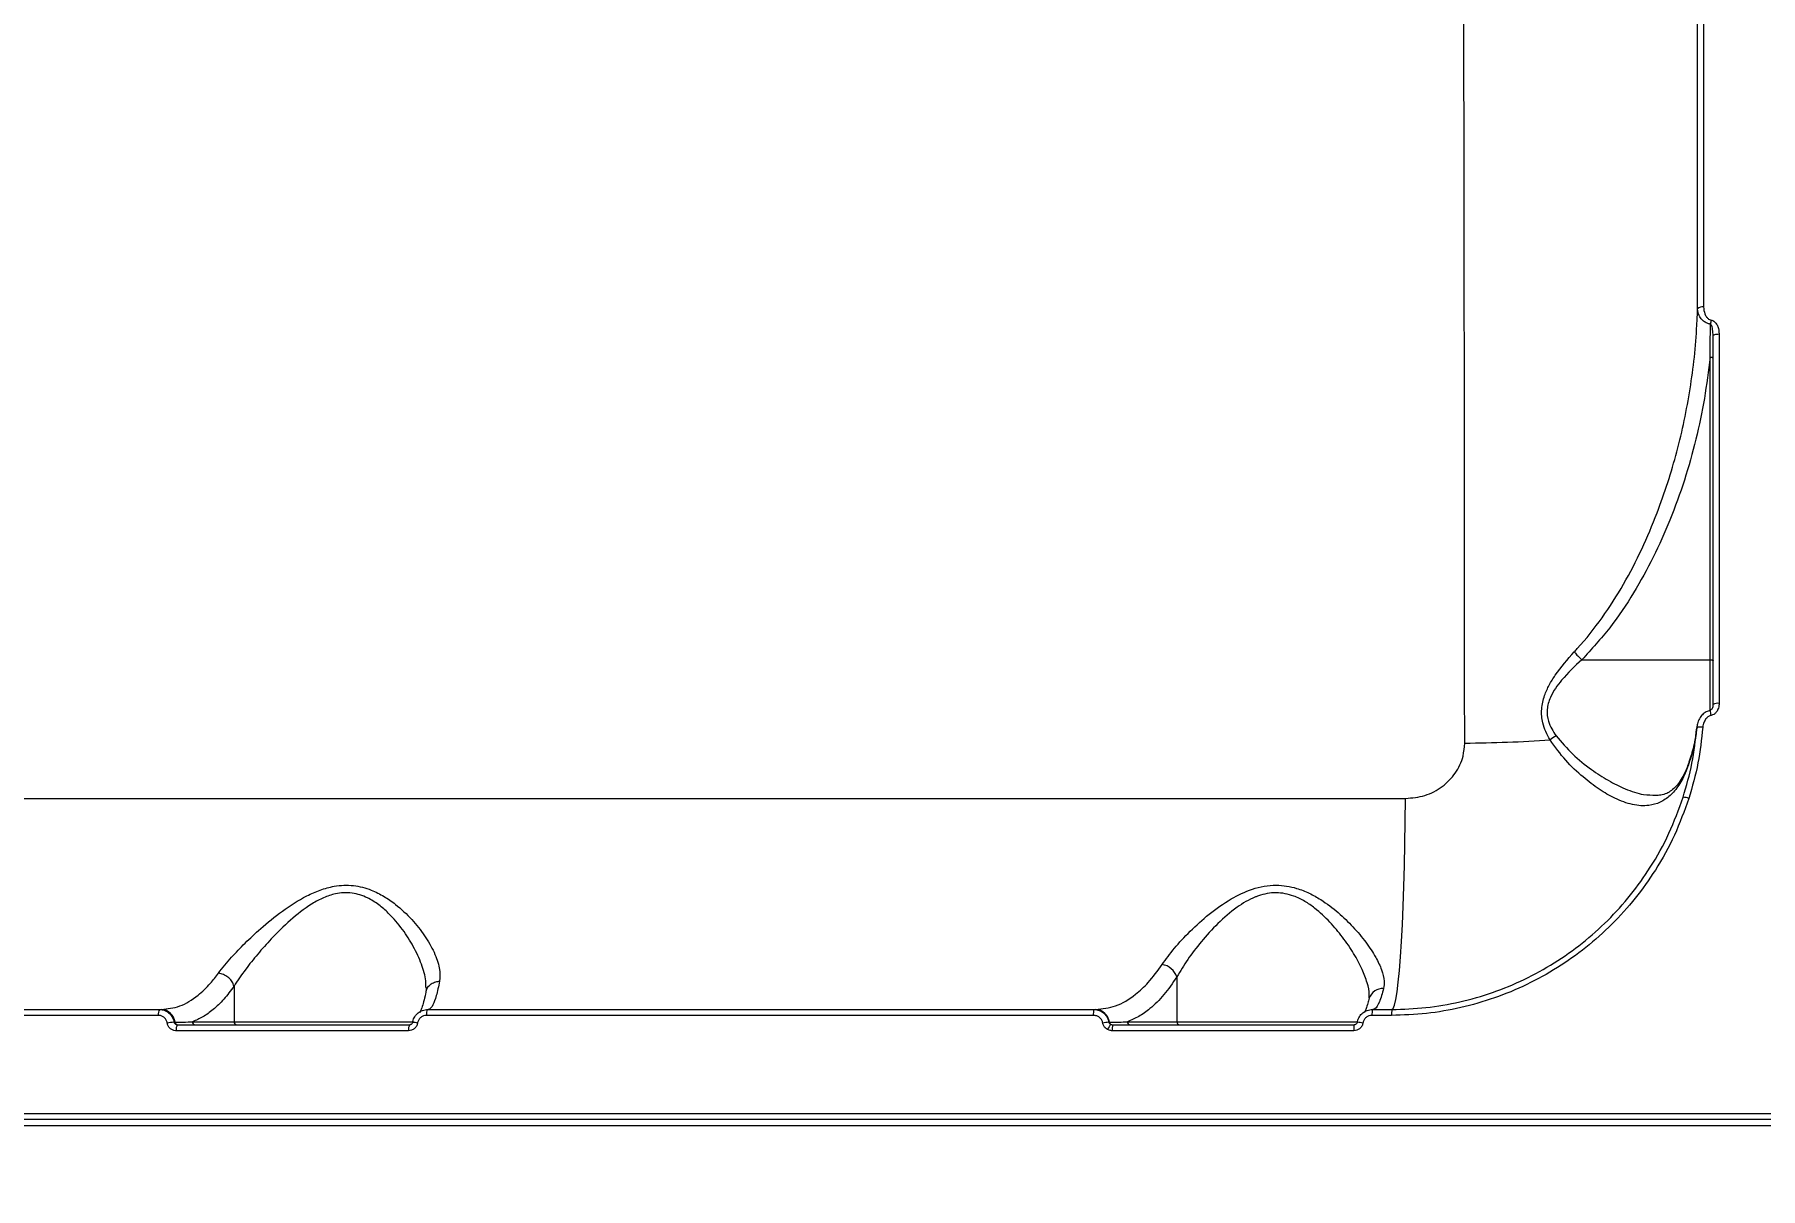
# Model space of a CAD drawing. Header units: millimetres. Extents: x -6521 to 6343, y -6174 to 4868.
# Drawn here: x -2641.9 to -2359.8, y 690.2 to 878.8 of the extents above; entities that cross this region are included whole.
import ezdxf

# ---------------------------------------------------------------- set-up
doc = ezdxf.new("R2010")
doc.units = ezdxf.units.MM
for name, color, linetype in [('DIKOM_ОБЪЕКТ', 7, 'Continuous'), ('DIKOM_РАЗМЕР_ЗОНА', 7, 'Continuous'), ('DIKOM_РАЗМЕР_ОБЪЕКТА', 7, 'Continuous')]:
    doc.layers.add(name, color=color, linetype=linetype)
doc.styles.add('style1', font='arial.ttf', dxfattribs={"width": 0.8})
doc.dimstyles.new('1-50', dxfattribs={"dimtxt": 300, "dimasz": 200, "dimexe": 100, "dimexo": 0, "dimgap": 100, "dimtad": 1, "dimtxsty": 'style1', "dimcen": 200, "dimclrd": 7, "dimclre": 7, "dimclrt": 7, "dimadec": 1, "dimazin": 2, "dimtfac": 1, "dimtmove": 0, "dimatfit": 2, "dimfxl": 0, "dimlwd": 25, "dimlwe": 18, "dimarcsym": 0})

# ---------------------------------------------------------------- blocks, each defined once
blk = doc.blocks.new('*D12')
at = {"layer": 'Defpoints', "color": 0, "transparency": 16777216}
for p in [(918.99, 3251.45), (5268.57, 3251.45), (-3684.78, -1936.75)]:
    blk.add_point(p, dxfattribs=at)
at = {"layer": 'DIKOM_РАЗМЕР_ОБЪЕКТА', "color": 7, "lineweight": 18, "transparency": 16777216}
for p, q in [((918.99, 3251.45), (5368.57, 3251.45)), ((-3684.78, -1936.75), (5368.57, -1936.75))]:
    blk.add_line(p, q, dxfattribs=at)
at = {"layer": 'DIKOM_РАЗМЕР_ОБЪЕКТА', "color": 7, "lineweight": 25, "transparency": 16777216}
blk.add_line((5268.57, -1736.75), (5268.57, 3051.45), dxfattribs=at)
at = {"layer": 'DIKOM_РАЗМЕР_ОБЪЕКТА', "color": 7, "transparency": 16777216}
for points in [[(5235.23, 3051.45), (5301.9, 3051.45), (5268.57, 3251.45)], [(5235.23, -1736.75), (5301.9, -1736.75), (5268.57, -1936.75)]]:
    blk.add_solid(points, dxfattribs=at)
at = {"layer": 'DIKOM_РАЗМЕР_ОБЪЕКТА', "color": 7, "transparency": 16777216, "insert": (5015.39, 711.25), "char_height": 300, "attachment_point": 5, "rotation": 90, "style": 'style1'}
blk.add_mtext('5150', dxfattribs=at)
blk = doc.blocks.new('*D13')
at = {"layer": 'Defpoints', "color": 0, "transparency": 16777216}
for p in [(1683.24, 4867.99), (-4359.52, -3960.36), (6242.61, -3960.36)]:
    blk.add_point(p, dxfattribs=at)
at = {"layer": 'DIKOM_РАЗМЕР_ЗОНА', "color": 7, "lineweight": 18, "transparency": 16777216}
for p, q in [((1683.24, 4867.99), (6342.61, 4867.99)), ((-4359.52, -3960.36), (6342.61, -3960.36))]:
    blk.add_line(p, q, dxfattribs=at)
at = {"layer": 'DIKOM_РАЗМЕР_ЗОНА', "color": 7, "lineweight": 25, "transparency": 16777216}
blk.add_line((6242.61, 4667.99), (6242.61, -3760.36), dxfattribs=at)
at = {"layer": 'DIKOM_РАЗМЕР_ЗОНА', "color": 7, "transparency": 16777216}
for points in [[(6209.28, 4667.99), (6275.95, 4667.99), (6242.61, 4867.99)], [(6209.28, -3760.36), (6275.95, -3760.36), (6242.61, -3960.36)]]:
    blk.add_solid(points, dxfattribs=at)
at = {"layer": 'DIKOM_РАЗМЕР_ЗОНА', "color": 7, "transparency": 16777216, "insert": (5989.44, 630.24), "char_height": 300, "attachment_point": 5, "rotation": 90, "style": 'style1'}
blk.add_mtext('8850', dxfattribs=at)

msp = doc.modelspace()

# ---------------------------------------------------------------- linework, layer by layer
at = {"layer": 'DIKOM_ОБЪЕКТ', "color": 7, "linetype": 'Continuous', "lineweight": 15}
for p, q in [((-2368.011, 776.631), (-2368.011, 826.104)), ((-2388.954, 776.631), (-2368.011, 776.631)), ((-2368.011, 768.338), (-2368.011, 776.631)), ((-2896.438, 753.967), (-2417.78, 753.967)), ((-2609.266, 723.27), (-2609.266, 717.464)), ((-2455.163, 724.785), (-2455.163, 717.464)), ((-2727.924, 719.464), (-2621.42, 719.464)), ((-2621.42, 719.464), (-2621.136, 719.464)), ((-2577.617, 719.464), (-2468.715, 719.464)), ((-2468.715, 719.464), (-2468.42, 719.464)), ((-2423.73, 721.596), (-2423.716, 721.802)), ((-2423.204, 719.464), (-2420.011, 719.464)), ((-2621.643, 718.505), (-2728.234, 718.505)), ((-2619.072, 717.381), (-2618.9, 717.381)), ((-2618.51, 716.964), (-2580.542, 716.964)), ((-2616.067, 717.464), (-2609.266, 717.464)), ((-2609.266, 717.464), (-2579.892, 717.464)), ((-2468.811, 718.505), (-2577.803, 718.505)), ((-2466.281, 717.381), (-2466.184, 717.381)), ((-2465.634, 716.964), (-2426.17, 716.964)), ((-2463.248, 717.464), (-2455.163, 717.464)), ((-2455.163, 717.464), (-2425.561, 717.464)), ((-2420.067, 718.505), (-2423.263, 718.505)), ((-2580.731, 715.999), (-2618.731, 715.999)), ((-2426.231, 715.999), (-2465.728, 715.999)), ((-2974.348, 702.467), (-2353.011, 702.467)), ((-2353.011, 700.462), (-2974.348, 700.462)), ((-2353.011, 701.464), (-2973.834, 701.464))]:
    msp.add_line(p, q, dxfattribs=at)
at = {"layer": 'DIKOM_ОБЪЕКТ', "color": 7, "linetype": 'Continuous', "lineweight": 15, "flags": 128}
for points in [[(-2367.511, 829.588), (-2367.492, 829.647), (-2367.436, 829.704), (-2367.344, 829.757), (-2367.222, 829.803), (-2367.072, 829.841), (-2366.901, 829.869), (-2366.716, 829.887), (-2366.522, 829.894)], [(-2368.011, 826.104), (-2367.913, 826.101), (-2367.819, 826.091), (-2367.733, 826.075), (-2367.657, 826.053), (-2367.595, 826.026), (-2367.549, 825.996), (-2367.52, 825.963), (-2367.511, 825.929)], [(-2368.011, 776.631), (-2367.913, 776.628), (-2367.819, 776.618), (-2367.733, 776.601), (-2367.657, 776.58), (-2367.595, 776.553), (-2367.549, 776.523), (-2367.52, 776.49), (-2367.511, 776.455)], [(-2420.011, 719.464), (-2419.796, 719.647), (-2419.583, 720.192), (-2419.374, 721.096), (-2419.171, 722.349), (-2418.975, 723.941), (-2418.789, 725.857), (-2418.615, 728.079), (-2418.452, 730.587), (-2418.304, 733.359), (-2418.172, 736.369), (-2418.056, 739.589), (-2417.959, 742.991), (-2417.88, 746.543), (-2417.82, 750.213), (-2417.78, 753.967)]]:
    msp.add_lwpolyline(points, dxfattribs=at)
at = {"layer": 'DIKOM_ОБЪЕКТ', "color": 7, "linetype": 'Continuous', "lineweight": 15}
for centre, radius, start, end in [((-2369.268, 833.229), 1.106, 79.30864, 134.83909), ((-2354.86, 829.436), 13.247, 168.12332, 171.0007), ((-2379.849, 765.372), 12.224, 10.19049, 14.14398), ((-2366.761, 767.86), 1.659, 81.74819, 116.87402), ((-2369.562, 763.795), 1.84, 78.72169, 109.7739), ((-2409.621, 990.515), 227.501, 270.3799, 273.89518), ((-2389.832, 758.014), 7.023, 118.44277, 128.11853), ((-2372.341, 752.02), 2.131, 66.11161, 91.96035), ((-2458.066, 723.804), 3.064, 18.68836, 80.48809), ((-2421.482, 720.555), 2.35, 87.15082, 161.50642), ((-2620.412, 718.725), 1.25, 143.727, 190.13485), ((-2621.231, 717.121), 2.345, 6.36559, 87.67186), ((-2576.395, 718.729), 1.427, 148.96558, 189.03268), ((-2466.289, 718.736), 2.532, 163.28208, 185.234), ((-2468.515, 717.121), 2.345, 6.36546, 87.67123), ((-2419.205, 718.737), 4.064, 169.69813, 183.2804), ((-2415.822, 718.738), 4.251, 170.15603, 183.13729), ((-2618.664, 708.969), 8.422, 92.77701, 100.42382), ((-2618.434, 717.433), 0.469, 186.36268, 267.66834), ((-2617.482, 716.222), 1.269, 144.17384, 190.10939), ((-2615.589, 717.442), 0.478, 177.34132, 267.06482), ((-2608.788, 717.442), 0.478, 177.34132, 267.06482), ((-2579.327, 716.225), 1.423, 148.6996, 189.14999), ((-2584.639, 686.935), 30.789, 79.95377, 81.45866), ((-2465.394, 706.728), 10.69, 94.75939, 100.10918), ((-2462.963, 714.581), 3.861, 140.74316, 155.54734), ((-2465.689, 717.449), 0.5, 187.8523, 238.18534), ((-2463.12, 716.232), 2.618, 163.76473, 185.11784), ((-2462.77, 717.442), 0.478, 177.34311, 267.06303), ((-2454.685, 717.442), 0.478, 177.34259, 267.06355), ((-2422.299, 716.234), 3.939, 169.31338, 183.41855), ((-2426.321, 709.57), 7.842, 78.41925, 85.25338)]:
    msp.add_arc(centre, radius, start, end, dxfattribs=at)
for points, knots in [([(-2408.113, 763.019), (-2408.117, 769.959), (-2408.125, 783.844), (-2408.142, 804.365), (-2408.164, 824.78), (-2408.189, 844.995), (-2408.22, 864.936), (-2408.254, 884.165), (-2408.293, 902.632), (-2408.335, 920.306), (-2408.383, 937.475), (-2408.436, 954.054), (-2408.495, 969.973), (-2408.559, 984.884), (-2408.628, 998.759), (-2408.702, 1011.595), (-2408.782, 1023.596), (-2408.869, 1034.684), (-2408.964, 1044.798), (-2409.065, 1053.722), (-2409.173, 1061.451), (-2409.287, 1068.007), (-2409.409, 1073.495), (-2409.542, 1077.839), (-2409.684, 1081.04), (-2409.835, 1082.87), (-2409.944, 1083.618), (-2410.006, 1083.427), (-2410.011, 1083.41)], [0, 0, 0, 0, 0.0392483, 0.078527, 0.1177753, 0.1581646, 0.1985868, 0.238976, 0.2782267, 0.3175076, 0.3567581, 0.3971477, 0.4375702, 0.4779599, 0.517239, 0.5565485, 0.5958276, 0.6362445, 0.6766943, 0.7171115, 0.7564552, 0.7958291, 0.8351729, 0.8756542, 0.9161683, 0.9566496, 0.9960916, 1, 1, 1, 1]), ([(-2370.048, 834.013), (-2370.048, 839.597), (-2370.049, 850.764), (-2370.049, 867.217), (-2370.05, 883.454), (-2370.05, 894.017), (-2370.051, 899.298)], [0, 0, 0, 0, 0.2490969, 0.4981954, 0.7490969, 1, 1, 1, 1]), ([(-2369.064, 899.749), (-2369.064, 894.494), (-2369.064, 883.984), (-2369.063, 867.753), (-2369.063, 851.226), (-2369.063, 839.953), (-2369.063, 834.316)], [0, 0, 0, 0, 0.2490982, 0.4981945, 0.7490971, 1, 1, 1, 1]), ([(-2390.199, 777.932), (-2390.038, 778.107), (-2388.4, 779.875), (-2385.543, 783.465), (-2382.059, 788.944), (-2379.102, 794.702), (-2376.069, 801.901), (-2373.252, 810.62), (-2371.097, 820.89), (-2370.24, 828.736), (-2370.081, 833.115), (-2370.048, 834.013)], [0, 0, 0, 0, 0.0115181, 0.1169978, 0.2229802, 0.3292406, 0.4351023, 0.608327, 0.7820044, 0.9552837, 1, 1, 1, 1]), ([(-2367.944, 831.508), (-2367.995, 831.516), (-2368.236, 831.557), (-2368.692, 831.719), (-2369.256, 832.105), (-2369.78, 832.762), (-2370.018, 833.443), (-2370.042, 833.898), (-2370.048, 834.013)], [0, 0, 0, 0, 0.0398459, 0.186491, 0.3714841, 0.585505, 0.8948771, 1, 1, 1, 1]), ([(-2369.063, 834.316), (-2369.028, 833.922), (-2368.976, 833.337), (-2368.616, 832.677), (-2368.283, 832.342), (-2368.001, 832.201), (-2367.854, 832.169), (-2367.823, 832.162)], [0, 0, 0, 0, 0.4456094, 0.6623416, 0.8364867, 0.9657355, 1, 1, 1, 1]), ([(-2368.011, 826.104), (-2368.005, 826.417), (-2367.98, 827.977), (-2367.958, 829.78), (-2367.946, 831.269), (-2367.944, 831.508)], [0, 0, 0, 0, 0.1734995, 0.867498, 1, 1, 1, 1]), ([(-2367.511, 829.588), (-2367.521, 829.929), (-2367.537, 830.427), (-2367.66, 831.016), (-2367.763, 831.302), (-2367.854, 831.437), (-2367.905, 831.486), (-2367.933, 831.502), (-2367.944, 831.508)], [0, 0, 0, 0, 0.5066181, 0.740291, 0.8952825, 0.9534525, 0.9811202, 1, 1, 1, 1]), ([(-2367.823, 832.162), (-2367.79, 832.155), (-2367.638, 832.121), (-2367.344, 831.972), (-2366.993, 831.616), (-2366.614, 830.92), (-2366.559, 830.303), (-2366.522, 829.894)], [0, 0, 0, 0, 0.0349374, 0.1620449, 0.3362731, 0.5591767, 1, 1, 1, 1]), ([(-2367.511, 769.34), (-2367.511, 774.418), (-2367.511, 784.575), (-2367.511, 799.697), (-2367.511, 814.731), (-2367.511, 824.636), (-2367.511, 829.588)], [0, 0, 0, 0, 0.2493144, 0.4986286, 0.7493142, 1, 1, 1, 1]), ([(-2366.522, 829.894), (-2366.522, 829.259), (-2366.522, 826.083), (-2366.522, 817.792), (-2366.522, 804.921), (-2366.522, 787.988), (-2366.522, 776.115), (-2366.522, 769.502)], [0, 0, 0, 0, 0.0321653, 0.1608345, 0.4182089, 0.6759574, 1, 1, 1, 1]), ([(-2368.011, 826.104), (-2368.286, 823.852), (-2368.838, 819.347), (-2370.261, 812.632), (-2372.125, 805.973), (-2374.456, 799.531), (-2377.213, 793.37), (-2380.464, 787.484), (-2384.251, 781.781), (-2387.387, 778.347), (-2388.954, 776.631)], [0, 0, 0, 0, 0.1257428, 0.2514876, 0.3794596, 0.5074223, 0.6285588, 0.749665, 0.8748948, 1, 1, 1, 1]), ([(-2394.167, 763.539), (-2394.633, 764.433), (-2395.439, 765.98), (-2395.648, 768.571), (-2395.161, 770.689), (-2394.315, 772.525), (-2392.783, 775.01), (-2391.286, 776.703), (-2390.199, 777.932)], [0, 0, 0, 0, 0.1914562, 0.3312413, 0.4704844, 0.5823735, 0.6969261, 1, 1, 1, 1]), ([(-2388.965, 776.634), (-2388.966, 776.633), (-2390.109, 775.608), (-2391.665, 774.134), (-2393.317, 771.976), (-2394.215, 770.397), (-2394.754, 768.539), (-2394.514, 766.244), (-2393.671, 764.949), (-2393.176, 764.189)], [0, 0, 0, 0, 0.0003194, 0.3168718, 0.4308559, 0.5444485, 0.678332, 0.8113795, 1, 1, 1, 1]), ([(-2390.199, 777.932), (-2390.176, 777.902), (-2390.007, 777.685), (-2389.611, 777.227), (-2389.19, 776.841), (-2388.965, 776.634)], [0, 0, 0, 0, 0.0699327, 0.5005515, 1, 1, 1, 1]), ([(-2388.954, 776.631), (-2388.956, 776.631), (-2388.959, 776.631), (-2388.963, 776.633), (-2388.964, 776.634), (-2388.965, 776.634)], [0, 0, 0, 0, 0.4572546, 0.8298729, 1, 1, 1, 1]), ([(-2367.994, 768.349), (-2368.22, 768.287), (-2368.696, 768.156), (-2369.301, 767.667), (-2369.789, 766.997), (-2370.104, 766.256), (-2370.139, 765.737), (-2370.153, 765.518)], [0, 0, 0, 0, 0.1817026, 0.3815944, 0.5927906, 0.8288512, 1, 1, 1, 1]), ([(-2367.818, 767.534), (-2367.97, 767.486), (-2368.271, 767.39), (-2368.689, 767.014), (-2369.066, 766.422), (-2369.154, 765.893), (-2369.202, 765.599)], [0, 0, 0, 0, 0.184901, 0.3685969, 0.6500907, 1, 1, 1, 1]), ([(-2367.535, 769.32), (-2367.534, 769.2), (-2367.533, 768.938), (-2367.678, 768.62), (-2367.847, 768.427), (-2367.957, 768.366), (-2368.013, 768.355), (-2368.034, 768.356), (-2368.041, 768.357)], [0, 0, 0, 0, 0.3038278, 0.6648516, 0.861724, 0.9477186, 0.9820836, 1, 1, 1, 1]), ([(-2366.522, 769.502), (-2366.523, 769.448), (-2366.53, 769.122), (-2366.653, 768.58), (-2366.988, 768.027), (-2367.382, 767.672), (-2367.673, 767.58), (-2367.818, 767.534)], [0, 0, 0, 0, 0.0639574, 0.3886084, 0.6455968, 0.8223033, 1, 1, 1, 1]), ([(-2372.414, 754.15), (-2371.877, 756.003), (-2370.795, 759.737), (-2370.389, 763.587), (-2370.184, 765.526)], [0, 0, 0, 0, 0.4964798, 1, 1, 1, 1]), ([(-2370.184, 765.526), (-2370.326, 764.48), (-2370.609, 762.378), (-2371.263, 760.326), (-2371.592, 759.296)], [0, 0, 0, 0, 0.4978605, 1, 1, 1, 1]), ([(-2370.227, 765.386), (-2370.238, 765.231), (-2370.313, 764.134), (-2370.72, 762.195), (-2371.284, 760.443), (-2371.552, 759.611)], [0, 0, 0, 0, 0.0795335, 0.5626702, 1, 1, 1, 1]), ([(-2369.202, 765.599), (-2369.407, 763.645), (-2369.82, 759.708), (-2370.923, 755.891), (-2371.478, 753.968)], [0, 0, 0, 0, 0.4964915, 1, 1, 1, 1]), ([(-2417.78, 753.967), (-2416.708, 754.063), (-2414.579, 754.255), (-2411.712, 755.765), (-2409.52, 758.006), (-2408.296, 760.57), (-2408.167, 762.298), (-2408.113, 763.019)], [0, 0, 0, 0, 0.2180194, 0.433237, 0.6437883, 0.851437, 1, 1, 1, 1]), ([(-2371.592, 759.296), (-2371.699, 759.005), (-2372.135, 757.825), (-2373.068, 756.062), (-2374.499, 754.349), (-2376.15, 753.256), (-2378.183, 752.67), (-2380.659, 752.83), (-2383.413, 753.823), (-2386.141, 755.406), (-2388.834, 757.48), (-2391.665, 760.068), (-2393.333, 762.383), (-2394.167, 763.539)], [0, 0, 0, 0, 0.0275972, 0.1121813, 0.1968225, 0.2807394, 0.3647043, 0.4782489, 0.5919088, 0.6886551, 0.785421, 0.8928598, 1, 1, 1, 1]), ([(-2393.176, 764.189), (-2392.287, 763.157), (-2390.478, 761.058), (-2387.509, 758.73), (-2384.629, 756.837), (-2381.761, 755.426), (-2379.118, 754.518), (-2377.522, 754.519), (-2376.855, 754.519)], [0, 0, 0, 0, 0.1747592, 0.3554937, 0.5163759, 0.6802118, 0.8664131, 1, 1, 1, 1]), ([(-2371.543, 759.626), (-2371.567, 759.551), (-2371.761, 758.932), (-2372.209, 757.971), (-2372.872, 756.787), (-2373.587, 755.878), (-2374.323, 755.213), (-2375.134, 754.746), (-2375.945, 754.473), (-2376.596, 754.456), (-2376.868, 754.448)], [0, 0, 0, 0, 0.0181397, 0.1498821, 0.2831268, 0.4182414, 0.5563636, 0.7043083, 0.8762019, 1, 1, 1, 1]), ([(-2371.592, 759.296), (-2371.59, 759.324), (-2371.586, 759.41), (-2371.58, 759.518), (-2371.537, 759.583), (-2371.526, 759.6)], [0, 0, 0, 0, 0.2635121, 0.8150765, 1, 1, 1, 1]), ([(-2371.478, 753.968), (-2372.213, 751.941), (-2373.683, 747.885), (-2376.71, 742.432), (-2380.171, 737.575), (-2383.982, 733.329), (-2388.24, 729.52), (-2392.914, 726.219), (-2397.928, 723.452), (-2403.217, 721.253), (-2408.72, 719.688), (-2414.359, 718.694), (-2418.166, 718.568), (-2420.067, 718.505)], [0, 0, 0, 0, 0.1009691, 0.2019354, 0.2903377, 0.3790226, 0.467424, 0.5561133, 0.6450892, 0.7337804, 0.822425, 0.9113534, 1, 1, 1, 1]), ([(-2420.011, 719.464), (-2418.149, 719.526), (-2414.42, 719.649), (-2408.896, 720.621), (-2403.506, 722.152), (-2398.325, 724.302), (-2393.413, 727.008), (-2388.835, 730.237), (-2384.663, 733.963), (-2380.93, 738.115), (-2377.539, 742.866), (-2374.574, 748.2), (-2373.134, 752.166), (-2372.414, 754.15)], [0, 0, 0, 0, 0.0886935, 0.1776678, 0.2663589, 0.3550659, 0.4440574, 0.5327622, 0.6211392, 0.7097994, 0.7981767, 0.8990874, 1, 1, 1, 1]), ([(-2611.817, 725.403), (-2611.144, 726.256), (-2609.918, 727.808), (-2607.496, 730.315), (-2604.756, 732.868), (-2601.457, 735.59), (-2598.119, 737.737), (-2595.202, 739.035), (-2592.639, 739.752), (-2589.727, 739.865), (-2586.967, 739.132), (-2584.709, 737.986), (-2582.424, 736.374), (-2580.131, 734.192), (-2578.017, 731.488), (-2576.476, 728.796), (-2575.551, 726.231), (-2575.624, 724.787), (-2575.659, 724.084)], [0, 0, 0, 0, 0.0785504, 0.1430604, 0.2076048, 0.2872166, 0.3665508, 0.4057539, 0.4448526, 0.4974455, 0.549691, 0.592271, 0.6349382, 0.7072977, 0.7797291, 0.8544842, 0.9291405, 1, 1, 1, 1]), ([(-2457.559, 726.825), (-2456.929, 727.7), (-2455.668, 729.451), (-2453.03, 732.267), (-2449.967, 735.073), (-2446.564, 737.499), (-2443.437, 739.017), (-2440.897, 739.66), (-2438.432, 739.88), (-2435.885, 739.46), (-2433.497, 738.505), (-2431.172, 737.192), (-2428.726, 735.331), (-2426.274, 732.929), (-2424.193, 730.443), (-2422.624, 728.06), (-2421.625, 725.93), (-2421.186, 724.211), (-2421.311, 723.297), (-2421.365, 722.902)], [0, 0, 0, 0, 0.0759076, 0.1519049, 0.2286336, 0.3051882, 0.3688607, 0.4016189, 0.4343315, 0.4904589, 0.5282356, 0.5660848, 0.6308772, 0.6957714, 0.7645228, 0.8332302, 0.8936809, 0.9540643, 1, 1, 1, 1]), ([(-2577.933, 723.041), (-2577.919, 723.413), (-2577.876, 724.574), (-2578.573, 726.869), (-2579.842, 729.702), (-2581.654, 732.569), (-2583.596, 734.885), (-2585.583, 736.618), (-2587.514, 737.84), (-2589.929, 738.64), (-2592.476, 738.517), (-2594.67, 737.771), (-2595.92, 737.1), (-2597.798, 735.94), (-2600.171, 734.058), (-2603.037, 731.21), (-2605.444, 728.493), (-2607.552, 725.841), (-2608.717, 724.182), (-2609.267, 723.278), (-2609.267, 723.278)], [0, 0, 0, 0, 0.0370379, 0.1155476, 0.1962879, 0.2716027, 0.3485708, 0.3912483, 0.4348678, 0.4856786, 0.536123, 0.5730125, 0.6115549, 0.6135269, 0.6945984, 0.7790383, 0.8471708, 0.916471, 0.9999578, 1, 1, 1, 1]), ([(-2423.716, 721.802), (-2423.714, 721.839), (-2423.671, 722.439), (-2424.021, 723.841), (-2424.842, 726.079), (-2426.202, 728.613), (-2427.973, 731.235), (-2430.094, 733.78), (-2432.184, 735.759), (-2434.218, 737.175), (-2436.269, 738.195), (-2438.917, 738.74), (-2441.086, 738.328), (-2443.247, 737.514), (-2445.626, 736.095), (-2448.55, 733.516), (-2451.202, 730.576), (-2453.497, 727.582), (-2454.603, 725.725), (-2455.163, 724.785)], [0, 0, 0, 0, 0.0041131, 0.0679072, 0.1333846, 0.2063047, 0.2807206, 0.348203, 0.41706, 0.4547415, 0.4933233, 0.5478327, 0.6016758, 0.6114033, 0.6756743, 0.7550364, 0.8370404, 0.9174993, 1, 1, 1, 1]), ([(-2621.136, 719.464), (-2620.133, 719.574), (-2618.1, 719.797), (-2615.417, 721.454), (-2613.322, 723.434), (-2612.253, 724.833), (-2611.817, 725.403)], [0, 0, 0, 0, 0.307258, 0.6233254, 0.8463538, 1, 1, 1, 1]), ([(-2609.267, 723.278), (-2609.354, 723.519), (-2609.527, 724), (-2610.082, 724.641), (-2610.781, 725.128), (-2611.348, 725.326), (-2611.691, 725.388), (-2611.774, 725.398), (-2611.817, 725.403)], [0, 0, 0, 0, 0.2316334, 0.4632517, 0.6948783, 0.9265047, 0.9610465, 1, 1, 1, 1]), ([(-2468.42, 719.464), (-2467.329, 719.581), (-2465.116, 719.817), (-2462.242, 721.554), (-2459.694, 723.88), (-2458.309, 725.791), (-2457.559, 726.825)], [0, 0, 0, 0, 0.2848579, 0.5777432, 0.7715654, 1, 1, 1, 1]), ([(-2609.266, 723.27), (-2609.815, 722.538), (-2610.919, 721.066), (-2612.633, 719.439), (-2614.352, 718.192), (-2615.494, 717.707), (-2616.067, 717.464)], [0, 0, 0, 0, 0.2595449, 0.5218296, 0.7598732, 1, 1, 1, 1]), ([(-2609.267, 723.278), (-2609.267, 723.276), (-2609.266, 723.274), (-2609.266, 723.271), (-2609.266, 723.27)], [0, 0, 0, 0, 0.6143075, 1, 1, 1, 1]), ([(-2577.892, 722.412), (-2577.916, 722.289), (-2578.041, 721.626), (-2578.272, 720.712), (-2578.557, 719.755), (-2578.774, 719.199), (-2578.915, 718.945), (-2578.905, 718.959), (-2578.902, 718.964)], [0, 0, 0, 0, 0.0559871, 0.3025937, 0.5441771, 0.7450146, 0.9215621, 1, 1, 1, 1]), ([(-2577.878, 723.045), (-2577.872, 722.808), (-2577.866, 722.562), (-2577.918, 722.405), (-2577.92, 722.398)], [0, 0, 0, 0, 0.961242, 1, 1, 1, 1]), ([(-2577.853, 722.406), (-2577.846, 722.474), (-2577.814, 722.788), (-2577.48, 723.282), (-2576.888, 723.788), (-2576.273, 724.013), (-2575.854, 724.074), (-2575.705, 724.082), (-2575.659, 724.084)], [0, 0, 0, 0, 0.0724882, 0.3348391, 0.5971652, 0.8595326, 0.9566371, 1, 1, 1, 1]), ([(-2575.659, 724.084), (-2575.839, 723.242), (-2576.191, 721.59), (-2576.757, 720.109), (-2577.211, 719.517), (-2577.476, 719.475), (-2577.547, 719.464)], [0, 0, 0, 0, 0.3028927, 0.5944638, 0.8920241, 1, 1, 1, 1]), ([(-2455.163, 724.785), (-2455.856, 723.774), (-2457.253, 721.735), (-2459.361, 719.684), (-2461.368, 718.24), (-2462.619, 717.724), (-2463.248, 717.464)], [0, 0, 0, 0, 0.2794505, 0.5634172, 0.7807107, 1, 1, 1, 1]), ([(-2421.365, 722.902), (-2421.591, 722.102), (-2422.05, 720.479), (-2422.653, 719.576), (-2423.018, 719.491), (-2423.134, 719.464)], [0, 0, 0, 0, 0.3984817, 0.8085245, 1, 1, 1, 1]), ([(-2621.42, 719.464), (-2621.359, 719.463), (-2621.031, 719.455), (-2620.446, 719.299), (-2619.777, 718.842), (-2619.273, 718.184), (-2619.139, 717.649), (-2619.072, 717.381)], [0, 0, 0, 0, 0.0547517, 0.2944163, 0.530117, 0.7646843, 1, 1, 1, 1]), ([(-2580.06, 717.381), (-2580.052, 717.425), (-2579.992, 717.744), (-2579.756, 718.315), (-2579.194, 718.95), (-2578.452, 719.381), (-2577.895, 719.437), (-2577.617, 719.464)], [0, 0, 0, 0, 0.0387797, 0.2783695, 0.5186407, 0.7594384, 1, 1, 1, 1]), ([(-2468.715, 719.464), (-2468.629, 719.462), (-2468.267, 719.45), (-2467.652, 719.273), (-2466.983, 718.811), (-2466.482, 718.165), (-2466.348, 717.643), (-2466.281, 717.381)], [0, 0, 0, 0, 0.0748988, 0.3151648, 0.5451292, 0.7714927, 1, 1, 1, 1]), ([(-2425.667, 717.381), (-2425.659, 717.423), (-2425.6, 717.742), (-2425.362, 718.313), (-2424.795, 718.949), (-2424.046, 719.381), (-2423.485, 719.437), (-2423.204, 719.464)], [0, 0, 0, 0, 0.0371066, 0.277962, 0.5187621, 0.7593441, 1, 1, 1, 1]), ([(-2423.739, 721.305), (-2423.805, 721.031), (-2423.972, 720.338), (-2424.215, 719.617), (-2424.411, 719.133), (-2424.532, 718.944), (-2424.507, 718.974), (-2424.503, 718.979)], [0, 0, 0, 0, 0.1953872, 0.4960061, 0.7400976, 0.9522042, 1, 1, 1, 1]), ([(-2423.764, 721.812), (-2423.759, 721.761), (-2423.738, 721.524), (-2423.775, 721.417), (-2423.804, 721.333)], [0, 0, 0, 0, 0.218618, 1, 1, 1, 1]), ([(-2620.188, 717.252), (-2620.229, 717.413), (-2620.31, 717.735), (-2620.623, 718.131), (-2621.037, 718.406), (-2621.401, 718.499), (-2621.605, 718.504), (-2621.643, 718.505)], [0, 0, 0, 0, 0.2340681, 0.4679704, 0.7039479, 0.9448571, 1, 1, 1, 1]), ([(-2618.731, 715.999), (-2618.769, 716), (-2618.974, 716.005), (-2619.338, 716.098), (-2619.753, 716.373), (-2620.066, 716.769), (-2620.147, 717.091), (-2620.188, 717.252)], [0, 0, 0, 0, 0.0557668, 0.2967975, 0.5326694, 0.7662477, 1, 1, 1, 1]), ([(-2619.072, 717.381), (-2619.057, 717.327), (-2619.027, 717.217), (-2618.905, 717.086), (-2618.744, 716.996), (-2618.605, 716.966), (-2618.525, 716.965), (-2618.51, 716.964)], [0, 0, 0, 0, 0.2178557, 0.4435919, 0.6835913, 0.9397677, 1, 1, 1, 1]), ([(-2618.9, 717.381), (-2618.759, 717.381), (-2618.056, 717.383), (-2617.099, 717.408), (-2616.3, 717.452), (-2616.067, 717.464)], [0, 0, 0, 0, 0.1503937, 0.7521205, 1, 1, 1, 1]), ([(-2579.268, 717.252), (-2579.273, 717.225), (-2579.309, 717.034), (-2579.45, 716.69), (-2579.787, 716.309), (-2580.232, 716.049), (-2580.565, 716.016), (-2580.731, 715.999)], [0, 0, 0, 0, 0.038548, 0.278082, 0.5183484, 0.759229, 1, 1, 1, 1]), ([(-2580.071, 717.385), (-2580.078, 717.346), (-2580.095, 717.251), (-2580.183, 717.119), (-2580.317, 717.013), (-2580.446, 716.964), (-2580.522, 716.969), (-2580.543, 716.97)], [0, 0, 0, 0, 0.1565478, 0.3899455, 0.634182, 0.9009577, 1, 1, 1, 1]), ([(-2577.803, 718.505), (-2577.97, 718.488), (-2578.303, 718.455), (-2578.748, 718.195), (-2579.085, 717.814), (-2579.227, 717.47), (-2579.263, 717.279), (-2579.268, 717.252)], [0, 0, 0, 0, 0.2406549, 0.4814209, 0.7216237, 0.9611877, 1, 1, 1, 1]), ([(-2467.271, 717.252), (-2467.313, 717.41), (-2467.396, 717.725), (-2467.714, 718.114), (-2468.138, 718.391), (-2468.527, 718.496), (-2468.756, 718.503), (-2468.811, 718.505)], [0, 0, 0, 0, 0.2249683, 0.4495909, 0.6803309, 0.9238178, 1, 1, 1, 1]), ([(-2466.478, 716.179), (-2466.594, 716.251), (-2466.848, 716.409), (-2467.144, 716.781), (-2467.228, 717.095), (-2467.271, 717.252)], [0, 0, 0, 0, 0.2986128, 0.6490451, 1, 1, 1, 1]), ([(-2466.281, 717.381), (-2466.269, 717.337), (-2466.253, 717.283), (-2466.192, 717.186), (-2466.102, 717.096), (-2466.001, 717.047), (-2465.952, 717.024)], [0, 0, 0, 0, 0.2618206, 0.3210426, 0.6715907, 1, 1, 1, 1]), ([(-2466.184, 717.381), (-2465.329, 717.392), (-2464.346, 717.404), (-2463.374, 717.457), (-2463.248, 717.464)], [0, 0, 0, 0, 0.8707777, 1, 1, 1, 1]), ([(-2465.952, 717.024), (-2465.878, 717.001), (-2465.773, 716.968), (-2465.665, 716.965), (-2465.634, 716.964)], [0, 0, 0, 0, 0.7052558, 1, 1, 1, 1]), ([(-2424.747, 717.252), (-2424.752, 717.226), (-2424.788, 717.035), (-2424.932, 716.691), (-2425.274, 716.309), (-2425.724, 716.049), (-2426.062, 716.016), (-2426.231, 715.999)], [0, 0, 0, 0, 0.0372931, 0.2782264, 0.51904, 0.759558, 1, 1, 1, 1]), ([(-2425.679, 717.388), (-2425.687, 717.343), (-2425.707, 717.237), (-2425.815, 717.096), (-2425.973, 716.994), (-2426.105, 716.959), (-2426.173, 716.965), (-2426.18, 716.966)], [0, 0, 0, 0, 0.1865742, 0.447229, 0.7083462, 0.9702792, 1, 1, 1, 1]), ([(-2423.263, 718.505), (-2423.432, 718.488), (-2423.77, 718.455), (-2424.22, 718.195), (-2424.563, 717.813), (-2424.706, 717.469), (-2424.742, 717.277), (-2424.747, 717.252)], [0, 0, 0, 0, 0.2404718, 0.4810081, 0.7218783, 0.962862, 1, 1, 1, 1]), ([(-2465.728, 715.999), (-2465.802, 716.001), (-2466.062, 716.01), (-2466.305, 716.109), (-2466.478, 716.179)], [0, 0, 0, 0, 0.2879129, 1, 1, 1, 1])]:
    msp.add_open_spline(points, degree=3, knots=knots, dxfattribs=at)

# ---------------------------------------------------------------- dimensions: what is measured, and where the dimension line sits
at = {"layer": 'DIKOM_РАЗМЕР_ЗОНА'}
dim = msp.add_linear_dim(base=(6242.612, -3960.361), p1=(1683.243, 4867.991), p2=(-4359.523, -3960.361), angle=90, text='8850', dimstyle='1-50', dxfattribs=at)
dim.commit()
dim.dimension.update_dxf_attribs({"geometry": '*D13', "text_midpoint": (6242.612, 630.237), "dimtype": 160})
at = {"layer": 'DIKOM_РАЗМЕР_ОБЪЕКТА'}
dim = msp.add_linear_dim(base=(5268.566, 3251.455), p1=(-3684.783, -1936.746), p2=(918.989, 3251.455), angle=90, text='5150', dimstyle='1-50', dxfattribs=at)
dim.commit()
dim.dimension.update_dxf_attribs({"geometry": '*D12', "text_midpoint": (5268.566, 711.247), "dimtype": 160})

doc.saveas('drawing.dxf')
